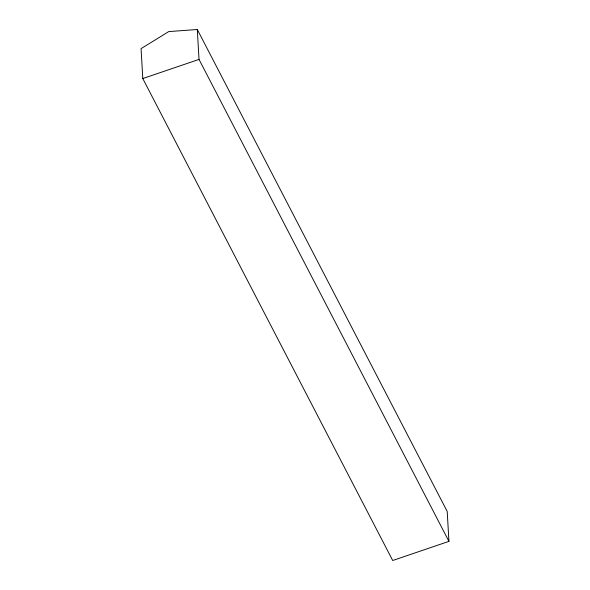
<?xml version="1.0" encoding="UTF-8"?>
<svg xmlns="http://www.w3.org/2000/svg" width="590" height="590" viewBox="0 0 590 590"><rect width="100%" height="100%" fill="white"/><g stroke="black" fill="none" stroke-linecap="round" stroke-linejoin="round"><path stroke-width="0.89" d="M142.787 78.544L199.022 59.413L197.296 29.5L168.747 31.587L141.062 48.631L142.787 78.544L392.704 560.5L448.938 541.369L447.213 511.456L197.296 29.5M199.022 59.413L448.938 541.369"/></g></svg>
